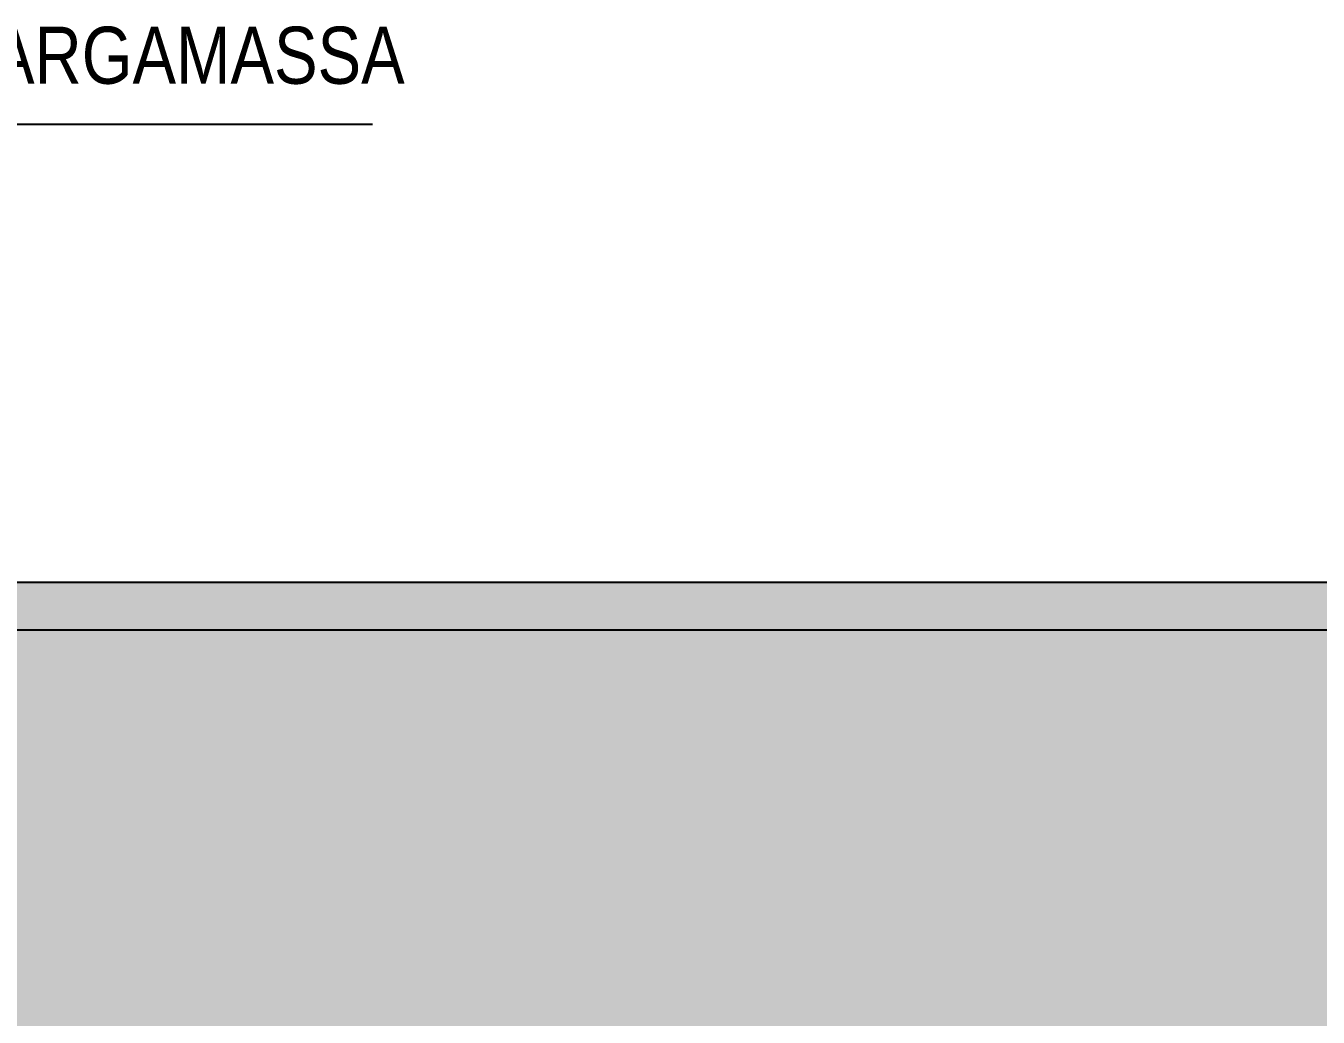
# Model space of a CAD drawing. Header units: millimetres. Extents: x 1170 to 1315, y 90 to 135.
# Drawn here: x 1205.498 to 1208.218, y 112.384 to 114.469 of the extents above; entities that cross this region are included whole.
import ezdxf

# ---------------------------------------------------------------- set-up
doc = ezdxf.new("R2010")
doc.units = ezdxf.units.MM
doc.header["$LTSCALE"] = 20
doc.header["$MEASUREMENT"] = 0
doc.layers.get('0').update_dxf_attribs({"linetype": 'CONTINUOUS'})
doc.layers.add('COTA', color=7, linetype='CONTINUOUS')
doc.layers.add('E-Cta-W', color=7, linetype='CONTINUOUS', lineweight=20)
doc.styles.add('F2', font='ARIALN.TTF')
doc.dimstyles.get("Standard").update_dxf_attribs({"dimtxt": 0.18, "dimasz": 0.18, "dimexe": 0.18, "dimexo": 0.0625, "dimgap": 0.09, "dimtad": 0, "dimtih": 1, "dimtoh": 1, "dimdec": 4, "dimzin": 0, "dimdsep": 46, "dimtxsty": 'Standard', "dimcen": 0.09, "dimadec": 0, "dimazin": 0, "dimtfac": 1, "dimtdec": 4, "dimtofl": 0, "dimtmove": 0, "dimatfit": 3, "dimfxl": 1, "dimtolj": 1, "dimtzin": 0, "dimarcsym": 0})

msp = doc.modelspace()

# ---------------------------------------------------------------- hatches: boundary and pattern name
h = msp.add_hatch()
h.set_pattern_fill('DOTS,_O', color=8)
h.set_pattern_definition([(0, (-0.52777, 1.53314), (0.03125, 0.0625), [0, -0.0625])])
h.paths.add_polyline_path([(1196.0679, 113.2987), (1218.9666, 113.2987), (1218.9666, 110.2987), (1196.0666, 110.2987)])
h.paths.add_polyline_path([(1214.9779, 112.2987), (1218.1779, 112.2987), (1218.1779, 110.5987), (1214.9779, 110.5987)], flags=16)
h.paths.add_polyline_path([(1210.4479, 112.2987), (1213.6479, 112.2987), (1213.6479, 110.5987), (1210.4479, 110.5987)], flags=16)
h.paths.add_polyline_path([(1205.9179, 112.2987), (1209.1179, 112.2987), (1209.1179, 110.5987), (1205.9179, 110.5987)], flags=16)
h.paths.add_polyline_path([(1201.3879, 112.2987), (1204.5879, 112.2987), (1204.5879, 110.5987), (1201.3879, 110.5987)], flags=16)
h.paths.add_polyline_path([(1196.8579, 112.2987), (1200.0579, 112.2987), (1200.0579, 110.5987), (1196.8579, 110.5987)], flags=16)

# ---------------------------------------------------------------- linework, layer by layer
at = {"layer": 'COTA', "color": 5, "linetype": 'Continuous'}
for p, q in [((1195.9679, 113.2987), (1219.0666, 113.2987)), ((1195.9679, 113.1987), (1219.0666, 113.1987))]:
    msp.add_line(p, q, dxfattribs=at)

# ---------------------------------------------------------------- texts
at = {"color": 7, "style": 'F2'}
msp.add_text('MOLDURA 10cm ALTO RELEVO NA ARGAMASSA', height=0.12, dxfattribs=at).set_placement((1203.1026, 114.3474))

# ---------------------------------------------------------------- leaders
at = {"layer": 'E-Cta-W', "color": 4}
msp.add_leader([(1202.8786, 113.2967), (1203.1173, 114.2622), (1206.2273, 114.2622)], dimstyle='Standard', dxfattribs=at)

doc.saveas('drawing.dxf')
